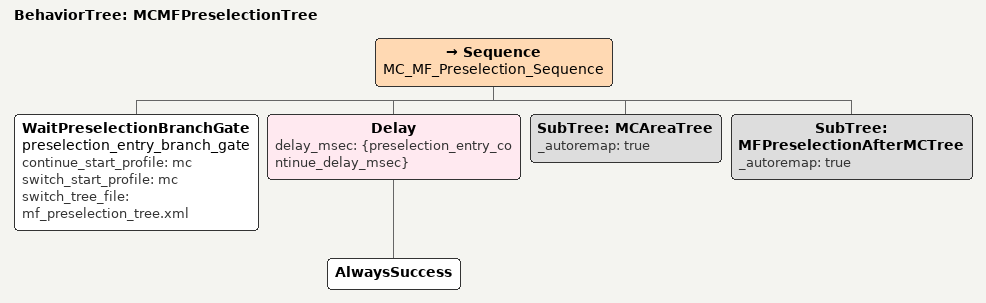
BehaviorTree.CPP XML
<!-- first managed 入口：0x06 走 0x10/0x0C 后启动 MC+MF；0x10 走 0x10/0x0C 后切到 MF 独立树。 -->
<root BTCPP_format="4" main_tree_to_execute="MCMFPreselectionTree">

  <include path="mc_tree.xml"/>
  <include path="mf_preselection_after_mc_tree.xml"/>

  <BehaviorTree ID="MCMFPreselectionTree">
    <Sequence name="MC_MF_Preselection_Sequence">
      <WaitPreselectionBranchGate name="preselection_entry_branch_gate"
                                  continue_start_profile="mc"
                                  switch_start_profile="mc"
                                  switch_tree_file="mf_preselection_tree.xml"/>
      <Delay delay_msec="{preselection_entry_continue_delay_msec}">
        <AlwaysSuccess/>
      </Delay>
      <SubTree ID="MCAreaTree" _autoremap="true"/>
      <SubTree ID="MFPreselectionAfterMCTree" _autoremap="true"/>
    </Sequence>
  </BehaviorTree>

</root>
